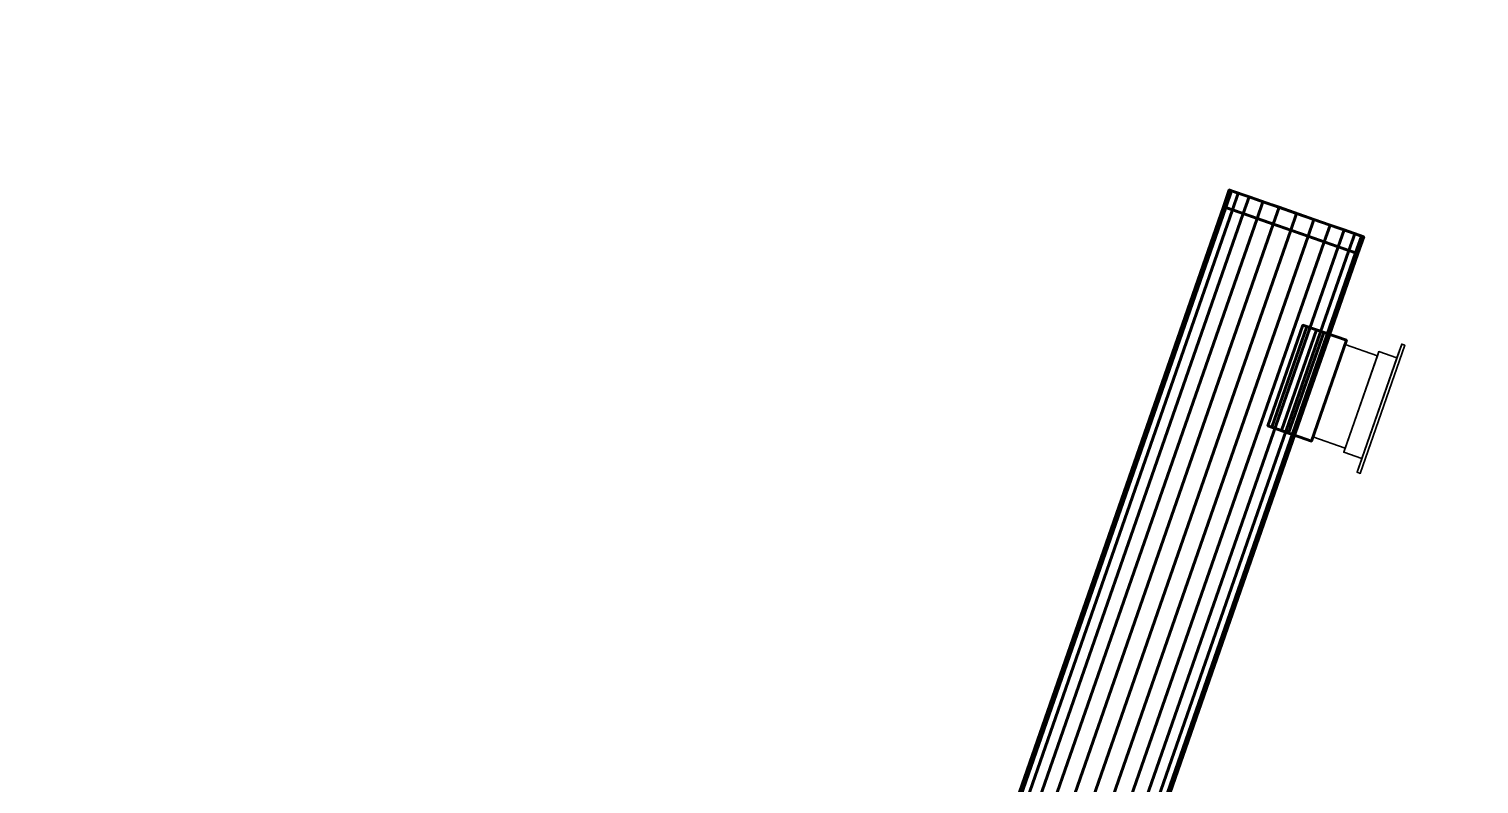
# Model space of a CAD drawing. Header units: inches. Extents: x -1654 to 1344, y -1538 to 36.
# Drawn here: x -706.7 to -625.2, y -296.1 to -253.7 of the extents above; entities that cross this region are included whole.
import ezdxf

# ---------------------------------------------------------------- set-up
doc = ezdxf.new("R2010")
doc.units = ezdxf.units.IN
doc.header["$MEASUREMENT"] = 0
doc.linetypes.add('Center', pattern=[1.25, 0.25, -0.1875, 0.625, -0.1875])
for name, color, linetype, lineweight in [('M-HVAC-CDFF', 3, 'Continuous', 30), ('M-HVAC-CDFF-SA', 3, 'Continuous', 30), ('M-HVAC-DUCT', 1, 'Center', 30), ('M-HVAC-DUCT-RA', 1, 'Continuous', 50), ('M-HVAC-DUCT-SA', 1, 'Continuous', 50)]:
    doc.layers.add(name, color=color, linetype=linetype, lineweight=lineweight)

# ---------------------------------------------------------------- blocks, each defined once
blk = doc.blocks.new('Round Endcap - Standard-907956-_3D_')
at = {"layer": 'M-HVAC-DUCT', "color": 8, "linetype": 'Continuous', "lineweight": 50}
mesh = blk.add_polyface(dxfattribs=at)
corners = [(0, 0, 4), (0, 1.035, 3.864), (0, 2, 3.464), (0, 2.828, 2.828), (0, 3.464, 2), (0, 3.864, 1.035), (0, 4), (0, 3.864, -1.035), (0, 3.464, -2), (0, 2.828, -2.828), (0, 2, -3.464), (0, 1.035, -3.864), (0, 0, -4), (0, -1.035, -3.864), (0, -2, -3.464), (0, -2.828, -2.828), (0, -3.464, -2), (0, -3.864, -1.035), (0, -4), (0, -3.864, 1.035), (0, -3.464, 2), (0, -2.828, 2.828), (0, -2, 3.464), (0, -1.035, 3.864)]
mesh.append_faces([[corners[k] for k in face] for face in [(17, 14, 15, 16)]], dxfattribs={"vtx0": -1, "color": 8})
mesh.append_faces([[corners[k] for k in face] for face in [(21, 12, 17, 20)]], dxfattribs={"vtx0": -1, "vtx1": -1, "vtx2": -1, "color": 8})
mesh.append_faces([[corners[k] for k in face] for face in [(12, 3, 4)]], dxfattribs={"vtx0": -1, "vtx2": -1, "color": 8})
mesh.append_faces([[corners[k] for k in face] for face in [(12, 7, 8, 9), (12, 1, 2, 3)]], dxfattribs={"vtx0": -1, "vtx3": -1, "color": 8})
mesh.append_faces([[corners[k] for k in face] for face in [(0, 1, 12, 23), (22, 23, 12, 21)]], dxfattribs={"vtx1": -1, "vtx2": -1, "color": 8})
mesh.append_faces([[corners[k] for k in face] for face in [(6, 7, 12, 4)]], dxfattribs={"vtx1": -1, "vtx2": -1, "vtx3": -1, "color": 8})
mesh.append_faces([[corners[k] for k in face] for face in [(10, 11, 12, 9), (4, 5, 6)]], dxfattribs={"vtx2": -1, "color": 8})
mesh.append_faces([[corners[k] for k in face] for face in [(12, 13, 14, 17)]], dxfattribs={"vtx2": -1, "vtx3": -1, "color": 8})
mesh.append_faces([[corners[k] for k in face] for face in [(17, 18, 19, 20)]], dxfattribs={"vtx3": -1, "color": 8})
mesh = blk.add_polyface(dxfattribs=at)
corners = [(0, 4), (0, 3.864, 1.035), (0, 3.464, 2), (0, 2.828, 2.828), (0, 2, 3.464), (0, 1.035, 3.864), (0, 0, 4), (1, 0, 4), (1, 1.035, 3.864), (1, 2, 3.464), (1, 2.828, 2.828), (1, 3.464, 2), (1, 3.864, 1.035), (1, 4)]
mesh.append_faces([[corners[k] for k in face] for face in [(1, 12, 13, 0)]], dxfattribs={"vtx0": -1, "color": 8})
mesh.append_faces([[corners[k] for k in face] for face in [(5, 8, 9, 4), (10, 3, 4, 9), (2, 11, 12, 1), (11, 2, 3, 10)]], dxfattribs={"vtx0": -1, "vtx2": -1, "color": 8})
mesh.append_faces([[corners[k] for k in face] for face in [(6, 7, 8, 5)]], dxfattribs={"vtx2": -1, "color": 8})
mesh = blk.add_polyface(dxfattribs=at)
corners = [(0, 0, -4), (0, 1.035, -3.864), (0, 2, -3.464), (0, 2.828, -2.828), (0, 3.464, -2), (0, 3.864, -1.035), (0, 4), (1, 4), (1, 3.864, -1.035), (1, 3.464, -2), (1, 2.828, -2.828), (1, 2, -3.464), (1, 1.035, -3.864), (1, 0, -4)]
mesh.append_faces([[corners[k] for k in face] for face in [(1, 12, 13, 0)]], dxfattribs={"vtx0": -1, "color": 8})
mesh.append_faces([[corners[k] for k in face] for face in [(5, 8, 9, 4), (10, 3, 4, 9), (2, 11, 12, 1), (11, 2, 3, 10)]], dxfattribs={"vtx0": -1, "vtx2": -1, "color": 8})
mesh.append_faces([[corners[k] for k in face] for face in [(6, 7, 8, 5)]], dxfattribs={"vtx2": -1, "color": 8})
mesh = blk.add_polyface(dxfattribs=at)
corners = [(1, 0, 4), (1, -1.035, 3.864), (1, -2, 3.464), (1, -2.828, 2.828), (1, -3.464, 2), (1, -3.864, 1.035), (1, -4), (1, -3.864, -1.035), (1, -3.464, -2), (1, -2.828, -2.828), (1, -2, -3.464), (1, -1.035, -3.864), (1, 0, -4), (1, 1.035, -3.864), (1, 2, -3.464), (1, 2.828, -2.828), (1, 3.464, -2), (1, 3.864, -1.035), (1, 4), (1, 3.864, 1.035), (1, 3.464, 2), (1, 2.828, 2.828), (1, 2, 3.464), (1, 1.035, 3.864)]
mesh.append_faces([[corners[k] for k in face] for face in [(6, 3, 4, 5)]], dxfattribs={"vtx0": -1, "color": 8})
mesh.append_faces([[corners[k] for k in face] for face in [(16, 21, 14, 15)]], dxfattribs={"vtx0": -1, "vtx1": -1, "color": 8})
mesh.append_faces([[corners[k] for k in face] for face in [(12, 2, 6, 11)]], dxfattribs={"vtx0": -1, "vtx1": -1, "vtx2": -1, "color": 8})
mesh.append_faces([[corners[k] for k in face] for face in [(12, 23, 1, 2)]], dxfattribs={"vtx0": -1, "vtx1": -1, "vtx3": -1, "color": 8})
mesh.append_faces([[corners[k] for k in face] for face in [(21, 16, 17), (6, 2, 3)]], dxfattribs={"vtx0": -1, "vtx2": -1, "color": 8})
mesh.append_faces([[corners[k] for k in face] for face in [(6, 9, 10, 11), (17, 19, 20, 21)]], dxfattribs={"vtx0": -1, "vtx3": -1, "color": 8})
mesh.append_faces([[corners[k] for k in face] for face in [(18, 19, 17)]], dxfattribs={"vtx1": -1, "color": 8})
mesh.append_faces([[corners[k] for k in face] for face in [(22, 23, 12, 21)]], dxfattribs={"vtx1": -1, "vtx2": -1, "color": 8})
mesh.append_faces([[corners[k] for k in face] for face in [(23, 0, 1)]], dxfattribs={"vtx2": -1, "color": 8})
mesh.append_faces([[corners[k] for k in face] for face in [(12, 13, 14, 21)]], dxfattribs={"vtx2": -1, "vtx3": -1, "color": 8})
mesh.append_faces([[corners[k] for k in face] for face in [(6, 7, 8, 9)]], dxfattribs={"vtx3": -1, "color": 8})
mesh = blk.add_polyface(dxfattribs=at)
corners = [(0, -4), (0, -3.864, -1.035), (0, -3.464, -2), (0, -2.828, -2.828), (0, -2, -3.464), (0, -1.035, -3.864), (0, 0, -4), (1, 0, -4), (1, -1.035, -3.864), (1, -2, -3.464), (1, -2.828, -2.828), (1, -3.464, -2), (1, -3.864, -1.035), (1, -4)]
mesh.append_faces([[corners[k] for k in face] for face in [(1, 12, 13, 0)]], dxfattribs={"vtx0": -1, "color": 8})
mesh.append_faces([[corners[k] for k in face] for face in [(5, 8, 9, 4), (10, 3, 4, 9), (2, 11, 12, 1), (11, 2, 3, 10)]], dxfattribs={"vtx0": -1, "vtx2": -1, "color": 8})
mesh.append_faces([[corners[k] for k in face] for face in [(6, 7, 8, 5)]], dxfattribs={"vtx2": -1, "color": 8})
mesh = blk.add_polyface(dxfattribs=at)
corners = [(0, 0, 4), (0, -1.035, 3.864), (0, -2, 3.464), (0, -2.828, 2.828), (0, -3.464, 2), (0, -3.864, 1.035), (0, -4), (1, -4), (1, -3.864, 1.035), (1, -3.464, 2), (1, -2.828, 2.828), (1, -2, 3.464), (1, -1.035, 3.864), (1, 0, 4)]
mesh.append_faces([[corners[k] for k in face] for face in [(1, 12, 13, 0)]], dxfattribs={"vtx0": -1, "color": 8})
mesh.append_faces([[corners[k] for k in face] for face in [(5, 8, 9, 4), (10, 3, 4, 9), (2, 11, 12, 1), (11, 2, 3, 10)]], dxfattribs={"vtx0": -1, "vtx2": -1, "color": 8})
mesh.append_faces([[corners[k] for k in face] for face in [(6, 7, 8, 5)]], dxfattribs={"vtx2": -1, "color": 8})
blk = doc.blocks.new('Supply Diffuser - Sidewall - 6 x 6-951767-_3D_')
at = {"layer": 'M-HVAC-CDFF'}
mesh = blk.add_polyface(dxfattribs=at)
corners = [(-2.75, 3, 2.75), (2.75, 3, 2.75), (2.75, 3, -2.75), (-2.75, 3, -2.75)]
mesh.append_faces([[corners[k] for k in face] for face in [(1, 2, 3, 0)]])
mesh = blk.add_polyface(dxfattribs=at)
corners = [(-2.75, 3, 2.75), (-2.75, 3, -2.75), (-2.75, 1.078125, -2.75), (-2.75, 1.078125, 2.75)]
mesh.append_faces([[corners[k] for k in face] for face in [(2, 3, 0, 1)]])
mesh = blk.add_polyface(dxfattribs=at)
corners = [(-2.75, 3, -2.75), (2.75, 3, -2.75), (2.75, 1.078125, -2.75), (-2.75, 1.078125, -2.75)]
mesh.append_faces([[corners[k] for k in face] for face in [(1, 2, 3, 0)]])
mesh = blk.add_polyface(dxfattribs=at)
corners = [(2.75, 3, 2.75), (-2.75, 3, 2.75), (-2.75, 1.078125, 2.75), (2.75, 1.078125, 2.75)]
mesh.append_faces([[corners[k] for k in face] for face in [(1, 2, 3, 0)]])
mesh = blk.add_polyface(dxfattribs=at)
corners = [(2.75, 3, -2.75), (2.75, 3, 2.75), (2.75, 1.078125, 2.75), (2.75, 1.078125, -2.75)]
mesh.append_faces([[corners[k] for k in face] for face in [(2, 3, 0, 1)]])
mesh = blk.add_polyface(dxfattribs=at)
corners = [(-3, 1.078125, 3), (3, 1.078125, 3), (3, 1.078125, -3), (-3, 1.078125, -3), (-2.75, 1.078125, 2.75), (-2.75, 1.078125, -2.75), (2.75, 1.078125, -2.75), (2.75, 1.078125, 2.75)]
mesh.append_faces([[corners[k] for k in face] for face in [(3, 5, 6, 2), (2, 6, 7, 1)]], dxfattribs={"vtx0": -1, "vtx2": -1})
mesh.append_faces([[corners[k] for k in face] for face in [(4, 5, 3, 0), (7, 4, 0, 1)]], dxfattribs={"vtx1": -1, "vtx3": -1})
mesh = blk.add_polyface(dxfattribs=at)
corners = [(-3, 1.078125, 3), (-3, 1.078125, -3), (-3, 0, -3), (-3, 0, 3)]
mesh.append_faces([[corners[k] for k in face] for face in [(2, 3, 0, 1)]])
mesh = blk.add_polyface(dxfattribs=at)
corners = [(-3, 1.078125, -3), (3, 1.078125, -3), (3, 0, -3), (-3, 0, -3)]
mesh.append_faces([[corners[k] for k in face] for face in [(2, 3, 0, 1)]])
mesh = blk.add_polyface(dxfattribs=at)
corners = [(3, 1.078125, 3), (-3, 1.078125, 3), (-3, 0, 3), (3, 0, 3)]
mesh.append_faces([[corners[k] for k in face] for face in [(2, 3, 0, 1)]])
mesh = blk.add_polyface(dxfattribs=at)
corners = [(3, 1.078125, -3), (3, 1.078125, 3), (3, 0, 3), (3, 0, -3)]
mesh.append_faces([[corners[k] for k in face] for face in [(2, 3, 0, 1)]])
mesh = blk.add_polyface(dxfattribs=at)
corners = [(3.8125, 0, 3.8125), (3.8125, 0, -3.8125), (-3.8125, 0, -3.8125), (-3.8125, 0, 3.8125), (-3, 0, 3), (-3, 0, -3), (3, 0, -3), (3, 0, 3)]
mesh.append_faces([[corners[k] for k in face] for face in [(3, 4, 5, 2), (2, 5, 6, 1)]], dxfattribs={"vtx0": -1, "vtx2": -1})
mesh.append_faces([[corners[k] for k in face] for face in [(7, 4, 3, 0), (6, 7, 0, 1)]], dxfattribs={"vtx1": -1, "vtx3": -1})
mesh = blk.add_polyface(dxfattribs=at)
corners = [(-3.8125, -0.1875, 3.8125), (3.8125, -0.1875, 3.8125), (3.8125, 0, 3.8125), (-3.8125, 0, 3.8125)]
mesh.append_faces([[corners[k] for k in face] for face in [(0, 1, 2, 3)]])
mesh = blk.add_polyface(dxfattribs=at)
corners = [(-3.8125, -0.1875, -3.8125), (-3.8125, -0.1875, 3.8125), (-3.8125, 0, 3.8125), (-3.8125, 0, -3.8125)]
mesh.append_faces([[corners[k] for k in face] for face in [(0, 1, 2, 3)]])
mesh = blk.add_polyface(dxfattribs=at)
corners = [(3.8125, -0.1875, -3.8125), (-3.8125, -0.1875, -3.8125), (-3.8125, 0, -3.8125), (3.8125, 0, -3.8125)]
mesh.append_faces([[corners[k] for k in face] for face in [(0, 1, 2, 3)]])
mesh = blk.add_polyface(dxfattribs=at)
corners = [(3.8125, -0.1875, 3.8125), (-3.8125, -0.1875, 3.8125), (-3.8125, -0.1875, -3.8125), (3.8125, -0.1875, -3.8125)]
mesh.append_faces([[corners[k] for k in face] for face in [(2, 3, 0, 1)]])
mesh = blk.add_polyface(dxfattribs=at)
corners = [(3.8125, -0.1875, 3.8125), (3.8125, -0.1875, -3.8125), (3.8125, 0, -3.8125), (3.8125, 0, 3.8125)]
mesh.append_faces([[corners[k] for k in face] for face in [(0, 1, 2, 3)]])
blk = doc.blocks.new('Rectangular Takeoff - Standard-908061-_3D_')
at = {"layer": 'M-HVAC-DUCT', "color": 8, "linetype": 'Continuous', "lineweight": 50}
mesh = blk.add_polyface(dxfattribs=at)
corners = [(-1.594, -3, 3), (-1.594, 3, 3), (-1.594, 3, -3), (-1.594, -3, -3)]
mesh.append_faces([[corners[k] for k in face] for face in [(1, 2, 3, 0)]], dxfattribs={"color": 8})
mesh = blk.add_polyface(dxfattribs=at)
corners = [(-1.594, 3, -3), (1, 3, -3), (1, -3, -3), (-1.594, -3, -3)]
mesh.append_faces([[corners[k] for k in face] for face in [(3, 0, 1, 2)]], dxfattribs={"color": 8})
mesh = blk.add_polyface(dxfattribs=at)
corners = [(-1.594, 3, 3), (1, 3, 3), (1, 3, -3), (-1.594, 3, -3)]
mesh.append_faces([[corners[k] for k in face] for face in [(2, 3, 0, 1)]], dxfattribs={"color": 8})
mesh = blk.add_polyface(dxfattribs=at)
corners = [(1, -3, 3), (1, 3, 3), (-1.594, 3, 3), (-1.594, -3, 3)]
mesh.append_faces([[corners[k] for k in face] for face in [(1, 2, 3, 0)]], dxfattribs={"color": 8})
mesh = blk.add_polyface(dxfattribs=at)
corners = [(1, -3, 3), (1, -3, -3), (1, 3, -3), (1, 3, 3)]
mesh.append_faces([[corners[k] for k in face] for face in [(3, 0, 1, 2)]], dxfattribs={"color": 8})
mesh = blk.add_polyface(dxfattribs=at)
corners = [(-1.594, -3, -3), (1, -3, -3), (1, -3, 3), (-1.594, -3, 3)]
mesh.append_faces([[corners[k] for k in face] for face in [(2, 3, 0, 1)]], dxfattribs={"color": 8})

msp = doc.modelspace()

# ---------------------------------------------------------------- linework, layer by layer
at = {"layer": 'M-HVAC-DUCT', "color": 5}
for p, q in [((-635.816, -264.96, 1308), (-635.487, -264.016, 1308)), ((-659.734, -333.607, 1308), (-635.816, -264.96, 1308)), ((-659.734, -333.607, 1308), (-635.816, -264.96, 1308))]:
    msp.add_line(p, q, dxfattribs=at)

# ---------------------------------------------------------------- block references
at = {"layer": 'M-HVAC-CDFF-SA', "rotation": 70.79013128408305}
msp.add_blockref('Supply Diffuser - Sidewall - 6 x 6-951767-_3D_', (-630.83, -274.965, 1308), dxfattribs=at)
at = {"layer": 'M-HVAC-DUCT-SA', "color": 8, "rotation": 70.79013128408336}
msp.add_blockref('Round Endcap - Standard-907956-_3D_', (-635.816, -264.96, 1308), dxfattribs=at)
at = {"layer": 'M-HVAC-DUCT-SA', "color": 8, "extrusion": (0, 0, -1), "rotation": 199.2098687159168}
msp.add_blockref('Rectangular Takeoff - Standard-908061-_3D_', (634.607, -273.649, -1308), dxfattribs=at)

# ---------------------------------------------------------------- meshes
at = {"layer": 'M-HVAC-DUCT-RA', "color": 8}
mesh = msp.add_polyface(dxfattribs=at)
corners = [(3.555, -377.31, 1321), (4.061, -375.57, 1320.761), (4.532, -373.949, 1320.062), (4.937, -372.557, 1318.95), (5.247, -371.489, 1317.5), (5.442, -370.817, 1315.812), (5.509, -370.588, 1314), (-689.709, -168.479, 1314), (-689.775, -168.708, 1315.812), (-689.971, -169.38, 1317.5), (-690.281, -170.448, 1318.95), (-690.686, -171.84, 1320.062), (-691.157, -173.461, 1320.761), (-691.663, -175.201, 1321)]
mesh.append_faces([[corners[k] for k in face] for face in [(8, 9, 4, 5), (3, 4, 9, 10), (11, 12, 1, 2), (2, 3, 10, 11)]], dxfattribs={"vtx1": -1, "vtx3": -1, "color": 8})
mesh.append_faces([[corners[k] for k in face] for face in [(6, 7, 8, 5)]], dxfattribs={"vtx2": -1, "color": 8})
mesh.append_faces([[corners[k] for k in face] for face in [(12, 13, 0, 1)]], dxfattribs={"vtx3": -1, "color": 8})
mesh = msp.add_polyface(dxfattribs=at)
corners = [(5.509, -370.588, 1314), (5.442, -370.817, 1312.188), (5.247, -371.489, 1310.5), (4.937, -372.557, 1309.05), (4.532, -373.949, 1307.938), (4.061, -375.57, 1307.239), (3.555, -377.31, 1307), (-691.663, -175.201, 1307), (-691.157, -173.461, 1307.239), (-690.686, -171.84, 1307.938), (-690.281, -170.448, 1309.05), (-689.971, -169.38, 1310.5), (-689.775, -168.708, 1312.188), (-689.709, -168.479, 1314)]
mesh.append_faces([[corners[k] for k in face] for face in [(7, 8, 5, 6)]], dxfattribs={"vtx1": -1, "color": 8})
mesh.append_faces([[corners[k] for k in face] for face in [(8, 9, 4, 5), (3, 4, 9, 10), (11, 12, 1, 2), (2, 3, 10, 11)]], dxfattribs={"vtx1": -1, "vtx3": -1, "color": 8})
mesh.append_faces([[corners[k] for k in face] for face in [(12, 13, 0, 1)]], dxfattribs={"vtx3": -1, "color": 8})
mesh = msp.add_polyface(dxfattribs=at)
corners = [(1.601, -384.032, 1314), (1.667, -383.803, 1315.812), (1.863, -383.131, 1317.5), (2.173, -382.063, 1318.95), (2.578, -380.671, 1320.062), (3.049, -379.05, 1320.761), (3.555, -377.31, 1321), (-691.663, -175.201, 1321), (-692.169, -176.94, 1320.761), (-692.64, -178.562, 1320.062), (-693.045, -179.954, 1318.95), (-693.355, -181.022, 1317.5), (-693.55, -181.693, 1315.812), (-693.617, -181.922, 1314)]
mesh.append_faces([[corners[k] for k in face] for face in [(7, 8, 5, 6)]], dxfattribs={"vtx1": -1, "color": 8})
mesh.append_faces([[corners[k] for k in face] for face in [(8, 9, 4, 5), (3, 4, 9, 10), (11, 12, 1, 2), (2, 3, 10, 11)]], dxfattribs={"vtx1": -1, "vtx3": -1, "color": 8})
mesh.append_faces([[corners[k] for k in face] for face in [(12, 13, 0, 1)]], dxfattribs={"vtx3": -1, "color": 8})
mesh = msp.add_polyface(dxfattribs=at)
corners = [(3.555, -377.31, 1307), (3.049, -379.05, 1307.239), (2.578, -380.671, 1307.938), (2.173, -382.063, 1309.05), (1.863, -383.131, 1310.5), (1.667, -383.803, 1312.188), (1.601, -384.032, 1314), (-693.617, -181.922, 1314), (-693.55, -181.693, 1312.188), (-693.355, -181.022, 1310.5), (-693.045, -179.954, 1309.05), (-692.64, -178.562, 1307.938), (-692.169, -176.94, 1307.239), (-691.663, -175.201, 1307)]
mesh.append_faces([[corners[k] for k in face] for face in [(7, 8, 5, 6)]], dxfattribs={"vtx1": -1, "color": 8})
mesh.append_faces([[corners[k] for k in face] for face in [(8, 9, 4, 5), (3, 4, 9, 10), (11, 12, 1, 2), (2, 3, 10, 11)]], dxfattribs={"vtx1": -1, "vtx3": -1, "color": 8})
mesh.append_faces([[corners[k] for k in face] for face in [(12, 13, 0, 1)]], dxfattribs={"vtx3": -1, "color": 8})
at = {"layer": 'M-HVAC-DUCT-SA', "color": 8}
mesh = msp.add_polyface(dxfattribs=at)
corners = [(217.678, -463.725, 1340), (218.175, -462.016, 1339.799), (218.647, -460.392, 1339.208), (219.07, -458.936, 1338.255), (219.424, -457.719, 1336.988), (219.69, -456.804, 1335.471), (219.855, -456.236, 1333.78), (219.911, -456.043, 1332), (-798.8, -159.89, 1332), (-798.856, -160.083, 1333.78), (-799.021, -160.651, 1335.471), (-799.287, -161.566, 1336.988), (-799.641, -162.783, 1338.255), (-800.065, -164.239, 1339.208), (-800.537, -165.863, 1339.799), (-801.034, -167.572, 1340)]
mesh.append_faces([[corners[k] for k in face] for face in [(9, 10, 5, 6), (10, 11, 4, 5), (3, 4, 11, 12), (12, 13, 2, 3), (13, 14, 1, 2)]], dxfattribs={"vtx1": -1, "vtx3": -1, "color": 8})
mesh.append_faces([[corners[k] for k in face] for face in [(7, 8, 9, 6)]], dxfattribs={"vtx2": -1, "color": 8})
mesh.append_faces([[corners[k] for k in face] for face in [(14, 15, 0, 1)]], dxfattribs={"vtx3": -1, "color": 8})
mesh = msp.add_polyface(dxfattribs=at)
corners = [(219.911, -456.043, 1332), (219.855, -456.236, 1330.22), (219.69, -456.804, 1328.529), (219.424, -457.719, 1327.012), (219.07, -458.936, 1325.745), (218.647, -460.392, 1324.792), (218.175, -462.016, 1324.201), (217.678, -463.725, 1324), (-801.034, -167.572, 1324), (-800.537, -165.863, 1324.201), (-800.065, -164.239, 1324.792), (-799.641, -162.783, 1325.745), (-799.287, -161.566, 1327.012), (-799.021, -160.651, 1328.529), (-798.856, -160.083, 1330.22), (-798.8, -159.89, 1332)]
mesh.append_faces([[corners[k] for k in face] for face in [(8, 9, 6, 7)]], dxfattribs={"vtx1": -1, "color": 8})
mesh.append_faces([[corners[k] for k in face] for face in [(9, 10, 5, 6), (10, 11, 4, 5), (3, 4, 11, 12), (12, 13, 2, 3), (13, 14, 1, 2)]], dxfattribs={"vtx1": -1, "vtx3": -1, "color": 8})
mesh.append_faces([[corners[k] for k in face] for face in [(14, 15, 0, 1)]], dxfattribs={"vtx3": -1, "color": 8})
mesh = msp.add_polyface(dxfattribs=at)
corners = [(215.444, -471.407, 1332), (215.5, -471.215, 1333.78), (215.666, -470.647, 1335.471), (215.932, -469.731, 1336.988), (216.285, -468.515, 1338.255), (216.709, -467.059, 1339.208), (217.181, -465.435, 1339.799), (217.678, -463.725, 1340), (-801.034, -167.572, 1340), (-801.53, -169.282, 1339.799), (-802.002, -170.905, 1339.208), (-802.426, -172.362, 1338.255), (-802.78, -173.578, 1336.988), (-803.046, -174.493, 1335.471), (-803.211, -175.062, 1333.78), (-803.267, -175.254, 1332)]
mesh.append_faces([[corners[k] for k in face] for face in [(8, 9, 6, 7)]], dxfattribs={"vtx1": -1, "color": 8})
mesh.append_faces([[corners[k] for k in face] for face in [(9, 10, 5, 6), (10, 11, 4, 5), (3, 4, 11, 12), (12, 13, 2, 3), (13, 14, 1, 2)]], dxfattribs={"vtx1": -1, "vtx3": -1, "color": 8})
mesh.append_faces([[corners[k] for k in face] for face in [(14, 15, 0, 1)]], dxfattribs={"vtx3": -1, "color": 8})
mesh = msp.add_polyface(dxfattribs=at)
corners = [(217.678, -463.725, 1324), (217.181, -465.435, 1324.201), (216.709, -467.059, 1324.792), (216.285, -468.515, 1325.745), (215.932, -469.731, 1327.012), (215.666, -470.647, 1328.529), (215.5, -471.215, 1330.22), (215.444, -471.407, 1332), (-803.267, -175.254, 1332), (-803.211, -175.062, 1330.22), (-803.046, -174.493, 1328.529), (-802.78, -173.578, 1327.012), (-802.426, -172.362, 1325.745), (-802.002, -170.905, 1324.792), (-801.53, -169.282, 1324.201), (-801.034, -167.572, 1324)]
mesh.append_faces([[corners[k] for k in face] for face in [(8, 9, 6, 7)]], dxfattribs={"vtx1": -1, "color": 8})
mesh.append_faces([[corners[k] for k in face] for face in [(9, 10, 5, 6), (10, 11, 4, 5), (3, 4, 11, 12), (12, 13, 2, 3), (13, 14, 1, 2)]], dxfattribs={"vtx1": -1, "vtx3": -1, "color": 8})
mesh.append_faces([[corners[k] for k in face] for face in [(14, 15, 0, 1)]], dxfattribs={"vtx3": -1, "color": 8})
mesh = msp.add_polyface(dxfattribs=at)
corners = [(-241.901, -350.387, 1332), (-241.467, -348.895, 1331.796), (-241.064, -347.506, 1331.196), (-240.717, -346.313, 1330.243), (-240.45, -345.397, 1329), (-240.283, -344.821, 1327.553), (-240.226, -344.625, 1326), (-698.826, -211.304, 1326), (-698.883, -211.5, 1327.553), (-699.05, -212.076, 1329), (-699.316, -212.991, 1330.243), (-699.663, -214.185, 1331.196), (-700.067, -215.574, 1331.796), (-700.501, -217.065, 1332)]
mesh.append_faces([[corners[k] for k in face] for face in [(8, 9, 4, 5), (3, 4, 9, 10), (11, 12, 1, 2), (2, 3, 10, 11)]], dxfattribs={"vtx1": -1, "vtx3": -1, "color": 8})
mesh.append_faces([[corners[k] for k in face] for face in [(6, 7, 8, 5)]], dxfattribs={"vtx2": -1, "color": 8})
mesh.append_faces([[corners[k] for k in face] for face in [(12, 13, 0, 1)]], dxfattribs={"vtx3": -1, "color": 8})
mesh = msp.add_polyface(dxfattribs=at)
corners = [(-240.226, -344.625, 1326), (-240.283, -344.821, 1324.447), (-240.45, -345.397, 1323), (-240.717, -346.313, 1321.757), (-241.064, -347.506, 1320.804), (-241.467, -348.895, 1320.204), (-241.901, -350.387, 1320), (-700.501, -217.065, 1320), (-700.067, -215.574, 1320.204), (-699.663, -214.185, 1320.804), (-699.316, -212.991, 1321.757), (-699.05, -212.076, 1323), (-698.883, -211.5, 1324.447), (-698.826, -211.304, 1326)]
mesh.append_faces([[corners[k] for k in face] for face in [(7, 8, 5, 6)]], dxfattribs={"vtx1": -1, "color": 8})
mesh.append_faces([[corners[k] for k in face] for face in [(8, 9, 4, 5), (3, 4, 9, 10), (11, 12, 1, 2), (2, 3, 10, 11)]], dxfattribs={"vtx1": -1, "vtx3": -1, "color": 8})
mesh.append_faces([[corners[k] for k in face] for face in [(12, 13, 0, 1)]], dxfattribs={"vtx3": -1, "color": 8})
mesh = msp.add_polyface(dxfattribs=at)
corners = [(-243.576, -356.148, 1326), (-243.519, -355.952, 1327.553), (-243.352, -355.376, 1329), (-243.085, -354.461, 1330.243), (-242.738, -353.267, 1331.196), (-242.334, -351.878, 1331.796), (-241.901, -350.387, 1332), (-700.501, -217.065, 1332), (-700.934, -218.557, 1331.796), (-701.338, -219.946, 1331.196), (-701.685, -221.139, 1330.243), (-701.951, -222.055, 1329), (-702.119, -222.631, 1327.553), (-702.176, -222.827, 1326)]
mesh.append_faces([[corners[k] for k in face] for face in [(7, 8, 5, 6)]], dxfattribs={"vtx1": -1, "color": 8})
mesh.append_faces([[corners[k] for k in face] for face in [(8, 9, 4, 5), (3, 4, 9, 10), (11, 12, 1, 2), (2, 3, 10, 11)]], dxfattribs={"vtx1": -1, "vtx3": -1, "color": 8})
mesh.append_faces([[corners[k] for k in face] for face in [(12, 13, 0, 1)]], dxfattribs={"vtx3": -1, "color": 8})
mesh = msp.add_polyface(dxfattribs=at)
corners = [(-241.901, -350.387, 1320), (-242.334, -351.878, 1320.204), (-242.738, -353.267, 1320.804), (-243.085, -354.461, 1321.757), (-243.352, -355.376, 1323), (-243.519, -355.952, 1324.447), (-243.576, -356.148, 1326), (-702.176, -222.827, 1326), (-702.119, -222.631, 1324.447), (-701.951, -222.055, 1323), (-701.685, -221.139, 1321.757), (-701.338, -219.946, 1320.804), (-700.934, -218.557, 1320.204), (-700.501, -217.065, 1320)]
mesh.append_faces([[corners[k] for k in face] for face in [(7, 8, 5, 6)]], dxfattribs={"vtx1": -1, "color": 8})
mesh.append_faces([[corners[k] for k in face] for face in [(8, 9, 4, 5), (3, 4, 9, 10), (11, 12, 1, 2), (2, 3, 10, 11)]], dxfattribs={"vtx1": -1, "vtx3": -1, "color": 8})
mesh.append_faces([[corners[k] for k in face] for face in [(12, 13, 0, 1)]], dxfattribs={"vtx3": -1, "color": 8})
mesh = msp.add_polyface(dxfattribs=at)
corners = [(-663.512, -332.291, 1308), (-663.383, -332.336, 1309.035), (-663.006, -332.468, 1310), (-662.405, -332.677, 1310.828), (-661.623, -332.949, 1311.464), (-660.712, -333.267, 1311.864), (-659.734, -333.607, 1312), (-635.816, -264.96, 1312), (-636.793, -264.62, 1311.864), (-637.704, -264.302, 1311.464), (-638.487, -264.03, 1310.828), (-639.087, -263.82, 1310), (-639.464, -263.689, 1309.035), (-639.593, -263.644, 1308)]
mesh.append_faces([[corners[k] for k in face] for face in [(7, 8, 5, 6)]], dxfattribs={"vtx1": -1, "color": 8})
mesh.append_faces([[corners[k] for k in face] for face in [(8, 9, 4, 5), (3, 4, 9, 10), (11, 12, 1, 2), (2, 3, 10, 11)]], dxfattribs={"vtx1": -1, "vtx3": -1, "color": 8})
mesh.append_faces([[corners[k] for k in face] for face in [(12, 13, 0, 1)]], dxfattribs={"vtx3": -1, "color": 8})
mesh = msp.add_polyface(dxfattribs=at)
corners = [(-659.734, -333.607, 1304), (-660.712, -333.267, 1304.136), (-661.623, -332.949, 1304.536), (-662.405, -332.677, 1305.172), (-663.006, -332.468, 1306), (-663.383, -332.336, 1306.965), (-663.512, -332.291, 1308), (-639.593, -263.644, 1308), (-639.464, -263.689, 1306.965), (-639.087, -263.82, 1306), (-638.487, -264.03, 1305.172), (-637.704, -264.302, 1304.536), (-636.793, -264.62, 1304.136), (-635.816, -264.96, 1304)]
mesh.append_faces([[corners[k] for k in face] for face in [(7, 8, 5, 6)]], dxfattribs={"vtx1": -1, "color": 8})
mesh.append_faces([[corners[k] for k in face] for face in [(8, 9, 4, 5), (3, 4, 9, 10), (11, 12, 1, 2), (2, 3, 10, 11)]], dxfattribs={"vtx1": -1, "vtx3": -1, "color": 8})
mesh.append_faces([[corners[k] for k in face] for face in [(12, 13, 0, 1)]], dxfattribs={"vtx3": -1, "color": 8})
mesh = msp.add_polyface(dxfattribs=at)
corners = [(-632.038, -266.276, 1308), (-632.167, -266.232, 1306.965), (-632.544, -266.1, 1306), (-633.145, -265.891, 1305.172), (-633.927, -265.618, 1304.536), (-634.838, -265.301, 1304.136), (-635.816, -264.96, 1304), (-636.793, -264.62, 1304.136), (-637.704, -264.302, 1304.536), (-638.487, -264.03, 1305.172), (-639.087, -263.82, 1306), (-639.464, -263.689, 1306.965), (-639.593, -263.644, 1308), (-639.464, -263.689, 1309.035), (-639.087, -263.82, 1310), (-638.487, -264.03, 1310.828), (-637.704, -264.302, 1311.464), (-636.793, -264.62, 1311.864), (-635.816, -264.96, 1312), (-634.838, -265.301, 1311.864), (-633.927, -265.618, 1311.464), (-633.145, -265.891, 1310.828), (-632.544, -266.1, 1310), (-632.167, -266.232, 1309.035)]
mesh.append_faces([[corners[k] for k in face] for face in [(8, 6, 7), (22, 20, 21), (4, 2, 3), (20, 18, 19)]], dxfattribs={"vtx0": -1, "color": 8})
mesh.append_faces([[corners[k] for k in face] for face in [(10, 6, 8, 9)]], dxfattribs={"vtx0": -1, "vtx1": -1, "color": 8})
mesh.append_faces([[corners[k] for k in face] for face in [(22, 15, 18, 20), (15, 22, 2, 6)]], dxfattribs={"vtx0": -1, "vtx1": -1, "vtx2": -1, "vtx3": -1, "color": 8})
mesh.append_faces([[corners[k] for k in face] for face in [(11, 14, 15, 6)]], dxfattribs={"vtx0": -1, "vtx2": -1, "vtx3": -1, "color": 8})
mesh.append_faces([[corners[k] for k in face] for face in [(10, 11, 6)]], dxfattribs={"vtx1": -1, "vtx2": -1, "color": 8})
mesh.append_faces([[corners[k] for k in face] for face in [(12, 13, 14, 11), (16, 17, 18, 15), (0, 1, 2)]], dxfattribs={"vtx2": -1, "color": 8})
mesh.append_faces([[corners[k] for k in face] for face in [(22, 23, 0, 2), (4, 5, 6, 2)]], dxfattribs={"vtx2": -1, "vtx3": -1, "color": 8})
mesh = msp.add_polyface(dxfattribs=at)
corners = [(-659.734, -333.607, 1312), (-658.757, -333.948, 1311.864), (-657.846, -334.265, 1311.464), (-657.063, -334.538, 1310.828), (-656.463, -334.747, 1310), (-656.086, -334.879, 1309.035), (-655.957, -334.923, 1308), (-632.038, -266.276, 1308), (-632.167, -266.232, 1309.035), (-632.544, -266.1, 1310), (-633.145, -265.891, 1310.828), (-633.927, -265.618, 1311.464), (-634.838, -265.301, 1311.864), (-635.816, -264.96, 1312)]
mesh.append_faces([[corners[k] for k in face] for face in [(8, 9, 4, 5), (3, 4, 9, 10), (11, 12, 1, 2), (2, 3, 10, 11)]], dxfattribs={"vtx1": -1, "vtx3": -1, "color": 8})
mesh.append_faces([[corners[k] for k in face] for face in [(6, 7, 8, 5)]], dxfattribs={"vtx2": -1, "color": 8})
mesh.append_faces([[corners[k] for k in face] for face in [(12, 13, 0, 1)]], dxfattribs={"vtx3": -1, "color": 8})
mesh = msp.add_polyface(dxfattribs=at)
corners = [(-655.957, -334.923, 1308), (-656.086, -334.879, 1306.965), (-656.463, -334.747, 1306), (-657.063, -334.538, 1305.172), (-657.846, -334.265, 1304.536), (-658.757, -333.948, 1304.136), (-659.734, -333.607, 1304), (-635.816, -264.96, 1304), (-634.838, -265.301, 1304.136), (-633.927, -265.618, 1304.536), (-633.145, -265.891, 1305.172), (-632.544, -266.1, 1306), (-632.167, -266.232, 1306.965), (-632.038, -266.276, 1308)]
mesh.append_faces([[corners[k] for k in face] for face in [(7, 8, 5, 6)]], dxfattribs={"vtx1": -1, "color": 8})
mesh.append_faces([[corners[k] for k in face] for face in [(8, 9, 4, 5), (3, 4, 9, 10), (11, 12, 1, 2), (2, 3, 10, 11)]], dxfattribs={"vtx1": -1, "vtx3": -1, "color": 8})
mesh.append_faces([[corners[k] for k in face] for face in [(12, 13, 0, 1)]], dxfattribs={"vtx3": -1, "color": 8})
mesh = msp.add_polyface(dxfattribs=at)
corners = [(-635.126, -270.292, 1305), (-637.1, -275.957, 1305), (-637.1, -275.957, 1311), (-635.126, -270.292, 1311)]
mesh.append_faces([[corners[k] for k in face] for face in [(1, 2, 3, 0)]], dxfattribs={"color": 8})
mesh = msp.add_polyface(dxfattribs=at)
corners = [(-635.126, -270.292, 1311), (-637.1, -275.957, 1311), (-636.873, -276.036, 1311), (-634.899, -270.37, 1311)]
mesh.append_faces([[corners[k] for k in face] for face in [(3, 0, 1, 2)]], dxfattribs={"color": 8})
mesh = msp.add_polyface(dxfattribs=at)
corners = [(-637.1, -275.957, 1305), (-635.126, -270.292, 1305), (-634.899, -270.37, 1305), (-636.873, -276.036, 1305)]
mesh.append_faces([[corners[k] for k in face] for face in [(3, 0, 1, 2)]], dxfattribs={"color": 8})
mesh = msp.add_polyface(dxfattribs=at)
corners = [(-635.594, -276.482, 1308), (-633.62, -270.816, 1308), (-633.705, -270.787, 1308.842), (-633.955, -270.7, 1309.646), (-634.359, -270.559, 1310.376), (-634.899, -270.37, 1311), (-636.873, -276.036, 1311), (-636.333, -276.225, 1310.376), (-635.929, -276.365, 1309.646), (-635.679, -276.453, 1308.842)]
mesh.append_faces([[corners[k] for k in face] for face in [(8, 9, 2, 3), (3, 4, 7, 8)]], dxfattribs={"vtx1": -1, "vtx3": -1, "color": 8})
mesh.append_faces([[corners[k] for k in face] for face in [(0, 1, 2, 9)]], dxfattribs={"vtx2": -1, "color": 8})
mesh.append_faces([[corners[k] for k in face] for face in [(4, 5, 6, 7)]], dxfattribs={"vtx3": -1, "color": 8})
mesh = msp.add_polyface(dxfattribs=at)
corners = [(-633.62, -270.816, 1308), (-635.594, -276.482, 1308), (-635.679, -276.453, 1307.158), (-635.929, -276.365, 1306.354), (-636.333, -276.225, 1305.624), (-636.873, -276.036, 1305), (-634.899, -270.37, 1305), (-634.359, -270.559, 1305.624), (-633.955, -270.7, 1306.354), (-633.705, -270.787, 1307.158)]
mesh.append_faces([[corners[k] for k in face] for face in [(6, 7, 4, 5)]], dxfattribs={"vtx1": -1, "color": 8})
mesh.append_faces([[corners[k] for k in face] for face in [(3, 4, 7, 8), (8, 9, 2, 3)]], dxfattribs={"vtx1": -1, "vtx3": -1, "color": 8})
mesh.append_faces([[corners[k] for k in face] for face in [(9, 0, 1, 2)]], dxfattribs={"vtx3": -1, "color": 8})
mesh = msp.add_polyface(dxfattribs=at)
corners = [(-635.126, -270.292, 1305), (-635.126, -270.292, 1311), (-634.899, -270.37, 1311), (-634.359, -270.559, 1310.376), (-633.955, -270.7, 1309.646), (-633.705, -270.787, 1308.842), (-633.62, -270.816, 1308), (-633.705, -270.787, 1307.158), (-633.955, -270.7, 1306.354), (-634.359, -270.559, 1305.624), (-634.899, -270.37, 1305)]
mesh.append_faces([[corners[k] for k in face] for face in [(1, 4, 5, 6)]], dxfattribs={"vtx0": -1, "vtx3": -1, "color": 8})
mesh.append_faces([[corners[k] for k in face] for face in [(0, 1, 6), (7, 8, 0, 6)]], dxfattribs={"vtx1": -1, "vtx2": -1, "color": 8})
mesh.append_faces([[corners[k] for k in face] for face in [(9, 10, 0, 8)]], dxfattribs={"vtx2": -1, "color": 8})
mesh.append_faces([[corners[k] for k in face] for face in [(1, 2, 3, 4)]], dxfattribs={"vtx3": -1, "color": 8})
mesh = msp.add_polyface(dxfattribs=at)
corners = [(-637.1, -275.957, 1311), (-637.1, -275.957, 1305), (-636.873, -276.036, 1305), (-636.333, -276.225, 1305.624), (-635.929, -276.365, 1306.354), (-635.679, -276.453, 1307.158), (-635.594, -276.482, 1308), (-635.679, -276.453, 1308.842), (-635.929, -276.365, 1309.646), (-636.333, -276.225, 1310.376), (-636.873, -276.036, 1311)]
mesh.append_faces([[corners[k] for k in face] for face in [(8, 0, 7)]], dxfattribs={"vtx0": -1, "vtx1": -1, "color": 8})
mesh.append_faces([[corners[k] for k in face] for face in [(5, 6, 1, 4)]], dxfattribs={"vtx1": -1, "vtx2": -1, "color": 8})
mesh.append_faces([[corners[k] for k in face] for face in [(0, 1, 6, 7)]], dxfattribs={"vtx1": -1, "vtx3": -1, "color": 8})
mesh.append_faces([[corners[k] for k in face] for face in [(9, 10, 0, 8)]], dxfattribs={"vtx2": -1, "color": 8})
mesh.append_faces([[corners[k] for k in face] for face in [(1, 2, 3, 4)]], dxfattribs={"vtx3": -1, "color": 8})

doc.saveas('drawing.dxf')
